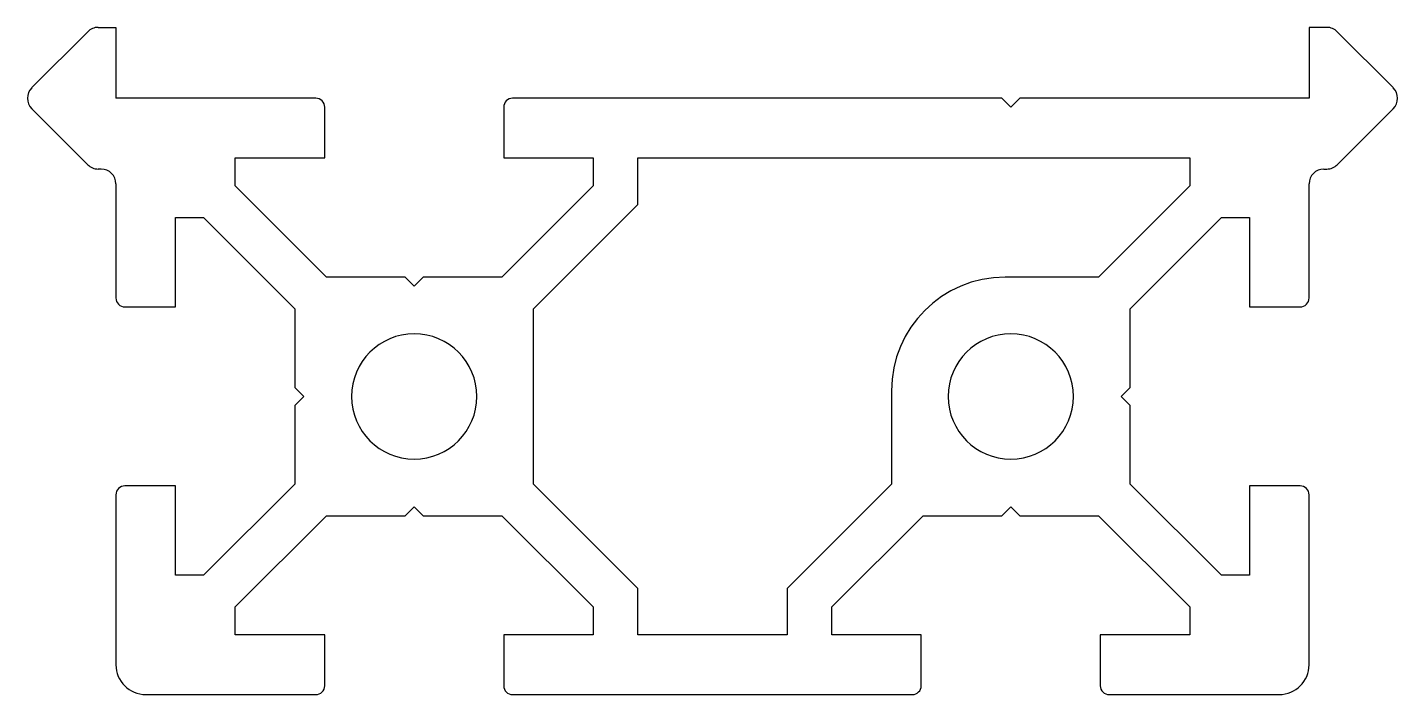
# Model space of a CAD drawing. Header units: inches. Extents: x 3.79 to 7.41, y 3.71 to 5.47.
import ezdxf

# ---------------------------------------------------------------- set-up
doc = ezdxf.new("R2010")
doc.units = ezdxf.units.IN
doc.header["$LTSCALE"] = 0.605
doc.header["$MEASUREMENT"] = 0
doc.layers.get('0').update_dxf_attribs({"linetype": 'CONTINUOUS'})

msp = doc.modelspace()

# ---------------------------------------------------------------- linework, layer by layer
at = {"color": 7, "linetype": 'CONTINUOUS'}
for p, q in [((3.8009, 5.315), (3.9486, 5.4626)), ((3.9764, 5.4741), (4.0231, 5.4741)), ((4.0231, 5.4741), (4.0231, 5.2871)), ((7.2194, 5.4741), (7.1727, 5.4741)), ((7.1727, 5.4741), (7.1727, 5.2871)), ((7.3948, 5.315), (7.2472, 5.4626)), ((4.5506, 5.2871), (4.0231, 5.2871)), ((6.3617, 5.2871), (5.0703, 5.2871)), ((6.3617, 5.2871), (6.3853, 5.2635)), ((6.3853, 5.2635), (6.4089, 5.2871)), ((7.1727, 5.2871), (6.4089, 5.2871)), ((3.9486, 5.1116), (3.8009, 5.2593)), ((4.5743, 5.1296), (4.5743, 5.2635)), ((5.0467, 5.2635), (5.0467, 5.1296)), ((7.2472, 5.1116), (7.3948, 5.2593)), ((3.9837, 5.1001), (3.9764, 5.1001)), ((4.338, 5.0557), (4.338, 5.1296)), ((4.338, 5.1296), (4.5743, 5.1296)), ((5.0467, 5.1296), (5.2829, 5.1296)), ((5.2829, 5.1296), (5.2829, 5.0557)), ((5.401, 5.1296), (6.8577, 5.1296)), ((5.401, 5.0068), (5.401, 5.1296)), ((6.8577, 5.1296), (6.8577, 5.0557)), ((7.2121, 5.1001), (7.2194, 5.1001)), ((4.0231, 5.0607), (4.0231, 4.7596)), ((4.579, 4.8147), (4.338, 5.0557)), ((5.2829, 5.0557), (5.0419, 4.8147)), ((6.8577, 5.0557), (6.6167, 4.8147)), ((7.1727, 4.7596), (7.1727, 5.0607)), ((5.1254, 4.7312), (5.401, 5.0068)), ((4.1806, 4.7359), (4.1806, 4.9722)), ((4.1806, 4.9722), (4.2545, 4.9722)), ((4.2545, 4.9722), (4.4955, 4.7312)), ((6.7002, 4.7312), (6.9412, 4.9722)), ((6.9412, 4.9722), (7.0152, 4.9722)), ((7.0152, 4.9722), (7.0152, 4.7359)), ((4.7869, 4.8147), (4.579, 4.8147)), ((4.8105, 4.7911), (4.7869, 4.8147)), ((4.8341, 4.8147), (4.8105, 4.7911)), ((5.0419, 4.8147), (4.8341, 4.8147)), ((6.6167, 4.8147), (6.3703, 4.8147)), ((4.0467, 4.7359), (4.1806, 4.7359)), ((4.4955, 4.7312), (4.4955, 4.5233)), ((5.1254, 4.2683), (5.1254, 4.7312)), ((6.7002, 4.5233), (6.7002, 4.7312)), ((7.0152, 4.7359), (7.1491, 4.7359)), ((4.4955, 4.5233), (4.5191, 4.4997)), ((6.6766, 4.4997), (6.7002, 4.5233)), ((4.5191, 4.4997), (4.4955, 4.4761)), ((6.0703, 4.5147), (6.0703, 4.2683)), ((6.7002, 4.4761), (6.6766, 4.4997)), ((4.4955, 4.4761), (4.4955, 4.2683)), ((6.7002, 4.2683), (6.7002, 4.4761)), ((4.4955, 4.2683), (4.2545, 4.0273)), ((5.401, 3.9927), (5.1254, 4.2683)), ((6.0703, 4.2683), (5.7947, 3.9927)), ((6.9412, 4.0273), (6.7002, 4.2683)), ((4.0231, 4.2399), (4.0231, 3.7911)), ((4.1806, 4.2635), (4.0467, 4.2635)), ((4.1806, 4.0273), (4.1806, 4.2635)), ((7.1491, 4.2635), (7.0152, 4.2635)), ((7.0152, 4.2635), (7.0152, 4.0273)), ((7.1727, 3.7911), (7.1727, 4.2399)), ((4.7869, 4.1848), (4.8105, 4.2084)), ((4.8105, 4.2084), (4.8341, 4.1848)), ((6.3617, 4.1848), (6.3853, 4.2084)), ((6.3853, 4.2084), (6.4089, 4.1848)), ((4.338, 3.9438), (4.579, 4.1848)), ((4.579, 4.1848), (4.7869, 4.1848)), ((4.8341, 4.1848), (5.0419, 4.1848)), ((5.0419, 4.1848), (5.2829, 3.9438)), ((5.9128, 3.9438), (6.1538, 4.1848)), ((6.1538, 4.1848), (6.3617, 4.1848)), ((6.4089, 4.1848), (6.6167, 4.1848)), ((6.6167, 4.1848), (6.8577, 3.9438)), ((4.2545, 4.0273), (4.1806, 4.0273)), ((7.0152, 4.0273), (6.9412, 4.0273)), ((5.401, 3.8698), (5.401, 3.9927)), ((5.7947, 3.9927), (5.7947, 3.8698)), ((4.338, 3.8698), (4.338, 3.9438)), ((5.2829, 3.9438), (5.2829, 3.8698)), ((5.9128, 3.8698), (5.9128, 3.9438)), ((6.8577, 3.9438), (6.8577, 3.8698)), ((4.5743, 3.8698), (4.338, 3.8698)), ((4.5743, 3.7359), (4.5743, 3.8698)), ((5.2829, 3.8698), (5.0467, 3.8698)), ((5.0467, 3.8698), (5.0467, 3.7359)), ((5.7947, 3.8698), (5.401, 3.8698)), ((6.1491, 3.8698), (5.9128, 3.8698)), ((6.1491, 3.7359), (6.1491, 3.8698)), ((6.8577, 3.8698), (6.6215, 3.8698)), ((6.6215, 3.8698), (6.6215, 3.7359)), ((4.1018, 3.7123), (4.5506, 3.7123)), ((5.0703, 3.7123), (6.1254, 3.7123)), ((6.6451, 3.7123), (7.0939, 3.7123))]:
    msp.add_line(p, q, dxfattribs=at)
for centre, radius, start, end in [((3.9764, 5.4348), 0.0394, 90, 135), ((7.2194, 5.4348), 0.0394, 45, 90), ((3.8288, 5.2871), 0.0394, 135, 225), ((4.5506, 5.2635), 0.0236, 0, 90), ((5.0703, 5.2635), 0.0236, 90, 180), ((7.367, 5.2871), 0.0394, 315, 45), ((3.9764, 5.1395), 0.0394, 225, 270), ((3.9837, 5.0607), 0.0394, 0, 90), ((7.2121, 5.0607), 0.0394, 90, 180), ((7.2194, 5.1395), 0.0394, 270, 315), ((6.3703, 4.5147), 0.3, 90, 180), ((4.0467, 4.7596), 0.0236, 180, 270), ((7.1491, 4.7596), 0.0236, 270, 360), ((4.8105, 4.4997), 0.1654, 90, 180), ((4.8105, 4.4997), 0.1654, 0, 90), ((6.3853, 4.4997), 0.1654, 90, 180), ((6.3853, 4.4997), 0.1654, 0, 90), ((4.8105, 4.4997), 0.1654, 180, 270), ((4.8105, 4.4997), 0.1654, 270, 360), ((6.3853, 4.4997), 0.1654, 180, 270), ((6.3853, 4.4997), 0.1654, 270, 360), ((4.0467, 4.2399), 0.0236, 90, 180), ((7.1491, 4.2399), 0.0236, 0, 90), ((4.1018, 3.7911), 0.0787, 180, 270), ((7.0939, 3.7911), 0.0787, 270, 360), ((4.5506, 3.7359), 0.0236, 270, 360), ((5.0703, 3.7359), 0.0236, 180, 270), ((6.1254, 3.7359), 0.0236, 270, 360), ((6.6451, 3.7359), 0.0236, 180, 270)]:
    msp.add_arc(centre, radius, start, end, dxfattribs=at)

doc.saveas('drawing.dxf')
